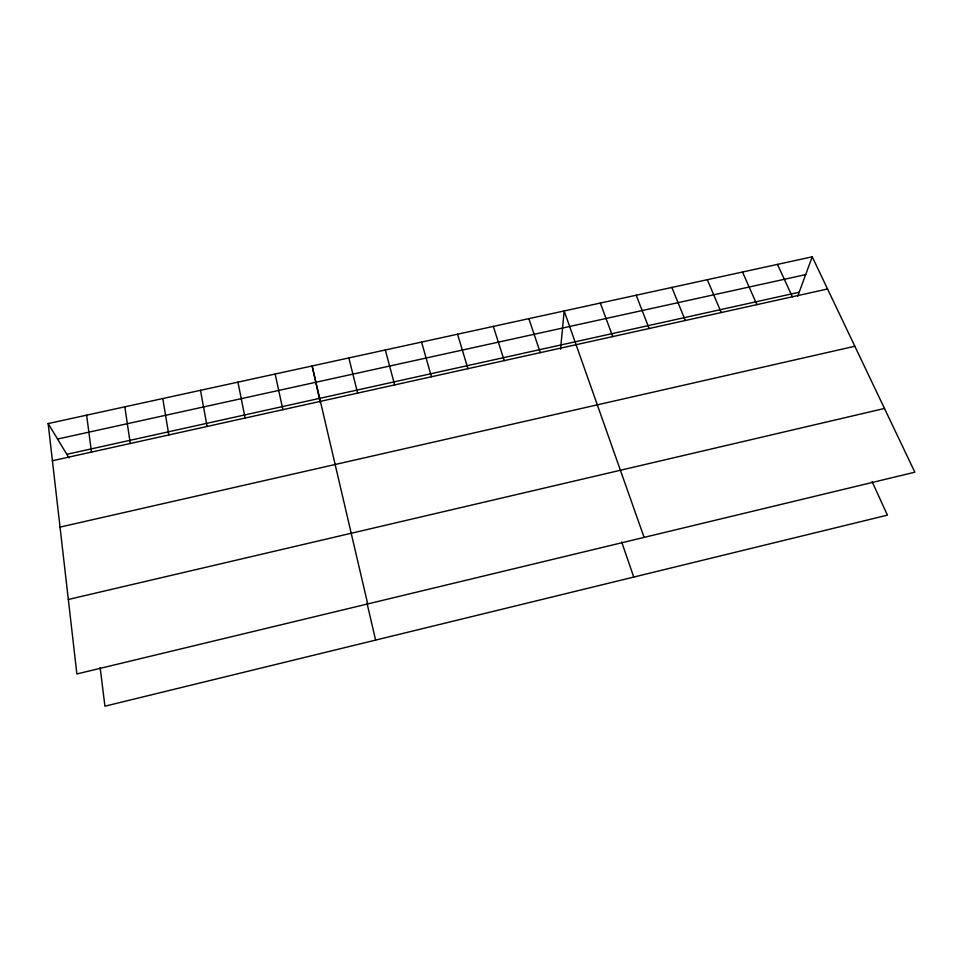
<?xml version="1.0" encoding="UTF-8"?>
<svg xmlns="http://www.w3.org/2000/svg" width="963" height="963" viewBox="0 0 963 963"><rect width="100%" height="100%" fill="white"/><g stroke="black" fill="none" stroke-linecap="round" stroke-linejoin="round"><path stroke-width="1.44" d="M560.55 349.256L564.162 310.941L644.103 537.39M797.665 296.339L812.23 256.808L48.15 423.564L76.871 673.956L914.85 472.207L812.23 256.808M68.325 599.48L884.479 408.456M60.031 527.11L854.843 346.247M66.832 454.307L799.182 292.234M52.411 460.747L827.566 288.984M57.551 439.044L805.67 274.611M48.15 423.564L68.987 457.858M777.478 264.392L792.344 296.785M872.093 481.584L887.417 515.133L104.931 706.192L100.152 667.636M742.509 272.023L756.906 304.645M707.311 279.703L721.227 312.554M671.873 287.431L685.295 320.51M636.206 295.22L649.134 328.527M600.31 303.056L612.733 336.593M621.689 541.988L633.738 577.066M528.856 318.645L540.279 352.651M493.321 326.409L504.239 360.631M457.545 334.209L467.946 368.673M421.553 342.07L431.424 376.762M385.308 349.978L394.661 384.911M348.835 357.935L357.646 393.109M367.722 603.933L312.12 365.952L320.27 402.51M367.023 603.271L375.618 640.094M275.153 374.017L282.881 409.684M237.945 382.142L245.12 418.05M200.497 390.316L207.093 426.477M162.795 398.55L168.826 434.951M124.829 406.831L130.282 443.498M86.622 415.173L91.485 452.092"/></g></svg>
